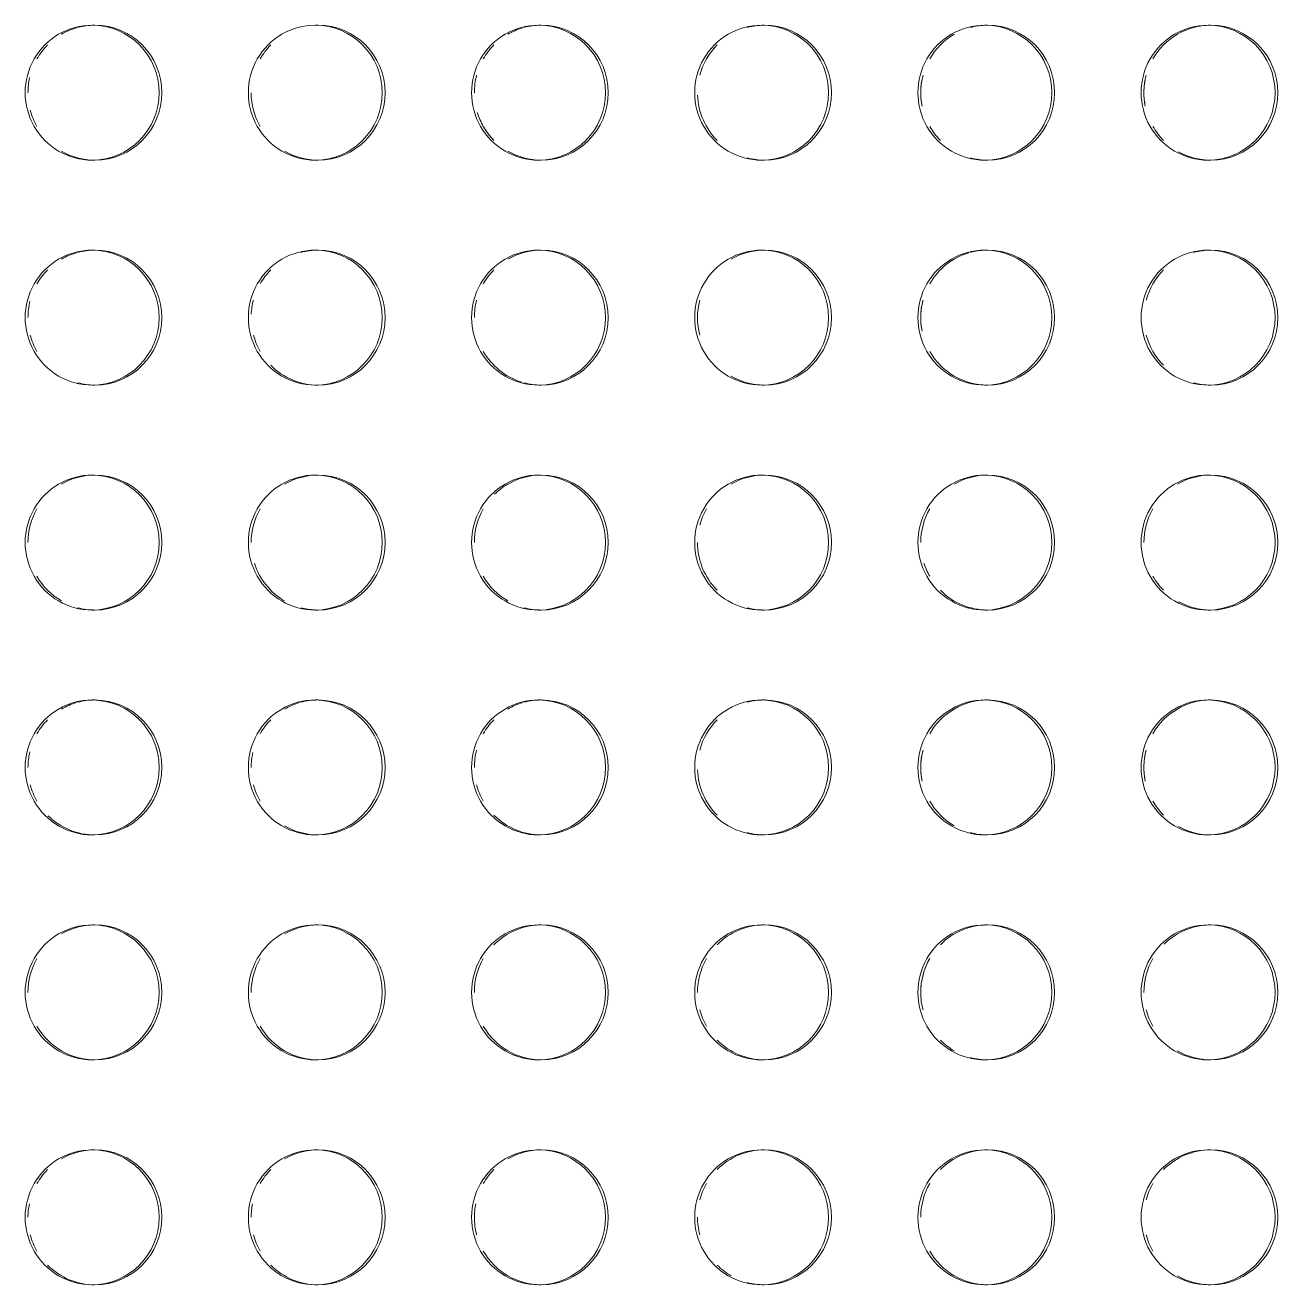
# Model space of a CAD drawing. Header units: millimetres. Extents: x 1606 to 301010, y -5142 to 244250.
# Drawn here: x 64870.9 to 65150, y 232310.1 to 232590.1 of the extents above; entities that cross this region are included whole.
import ezdxf

# ---------------------------------------------------------------- set-up
doc = ezdxf.new("R2010")
doc.units = ezdxf.units.MM
for name, color, linetype, lineweight in [('0-1', 7, 'Continuous', 5), ('A-GENM-1', 253, 'Continuous', 9), ('A-GENM-3', 13, 'Continuous', 9)]:
    doc.layers.add(name, color=color, linetype=linetype, lineweight=lineweight)

# ---------------------------------------------------------------- blocks, each defined once
blk = doc.blocks.new('WYA_Tactiles-300x300 - Tactiles-300x300-V22-WAREHOUSE SLAB PLAN')
at = {"layer": 'A-GENM-3'}
for p, q in [((34658.16, 232590.1), (34657.54, 232590.1)), ((34707.77, 232590.1), (34707.15, 232590.1)), ((34757.39, 232590.1), (34756.77, 232590.1)), ((34807, 232590.1), (34806.38, 232590.1)), ((34856.62, 232590.1), (34855.99, 232590.1)), ((34906.23, 232590.1), (34905.61, 232590.1)), ((34657.54, 232560.1), (34658.16, 232560.1)), ((34707.15, 232560.1), (34707.77, 232560.1)), ((34756.77, 232560.1), (34757.39, 232560.1)), ((34806.38, 232560.1), (34807, 232560.1)), ((34855.99, 232560.1), (34856.62, 232560.1)), ((34905.61, 232560.1), (34906.23, 232560.1)), ((34658.16, 232540.1), (34657.54, 232540.1)), ((34707.77, 232540.1), (34707.15, 232540.1)), ((34757.39, 232540.1), (34756.77, 232540.1)), ((34807, 232540.1), (34806.38, 232540.1)), ((34856.62, 232540.1), (34855.99, 232540.1)), ((34906.23, 232540.1), (34905.61, 232540.1)), ((34657.54, 232510.1), (34658.16, 232510.1)), ((34707.15, 232510.1), (34707.77, 232510.1)), ((34756.77, 232510.1), (34757.39, 232510.1)), ((34806.38, 232510.1), (34807, 232510.1)), ((34855.99, 232510.1), (34856.62, 232510.1)), ((34905.61, 232510.1), (34906.23, 232510.1)), ((34658.16, 232490.1), (34657.54, 232490.1)), ((34707.77, 232490.1), (34707.15, 232490.1)), ((34757.39, 232490.1), (34756.77, 232490.1)), ((34807, 232490.1), (34806.38, 232490.1)), ((34856.62, 232490.1), (34855.99, 232490.1)), ((34906.23, 232490.1), (34905.61, 232490.1)), ((34657.54, 232460.1), (34658.16, 232460.1)), ((34707.15, 232460.1), (34707.77, 232460.1)), ((34756.77, 232460.1), (34757.39, 232460.1)), ((34806.38, 232460.1), (34807, 232460.1)), ((34855.99, 232460.1), (34856.62, 232460.1)), ((34905.61, 232460.1), (34906.23, 232460.1)), ((34658.16, 232440.1), (34657.54, 232440.1)), ((34707.77, 232440.1), (34707.15, 232440.1)), ((34757.39, 232440.1), (34756.77, 232440.1)), ((34807, 232440.1), (34806.38, 232440.1)), ((34856.62, 232440.1), (34855.99, 232440.1)), ((34906.23, 232440.1), (34905.61, 232440.1)), ((34657.54, 232410.1), (34658.16, 232410.1)), ((34707.15, 232410.1), (34707.77, 232410.1)), ((34756.77, 232410.1), (34757.39, 232410.1)), ((34806.38, 232410.1), (34807, 232410.1)), ((34855.99, 232410.1), (34856.62, 232410.1)), ((34905.61, 232410.1), (34906.23, 232410.1)), ((34658.16, 232390.1), (34657.54, 232390.1)), ((34707.77, 232390.1), (34707.15, 232390.1)), ((34757.39, 232390.1), (34756.77, 232390.1)), ((34807, 232390.1), (34806.38, 232390.1)), ((34856.62, 232390.1), (34855.99, 232390.1)), ((34906.23, 232390.1), (34905.61, 232390.1)), ((34657.54, 232360.1), (34658.16, 232360.1)), ((34707.15, 232360.1), (34707.77, 232360.1)), ((34756.77, 232360.1), (34757.39, 232360.1)), ((34806.38, 232360.1), (34807, 232360.1)), ((34855.99, 232360.1), (34856.62, 232360.1)), ((34905.61, 232360.1), (34906.23, 232360.1)), ((34658.16, 232340.1), (34657.54, 232340.1)), ((34707.77, 232340.1), (34707.15, 232340.1)), ((34757.39, 232340.1), (34756.77, 232340.1)), ((34807, 232340.1), (34806.38, 232340.1)), ((34856.62, 232340.1), (34855.99, 232340.1)), ((34906.23, 232340.1), (34905.61, 232340.1)), ((34657.54, 232310.1), (34658.16, 232310.1)), ((34707.15, 232310.1), (34707.77, 232310.1)), ((34756.77, 232310.1), (34757.39, 232310.1)), ((34806.38, 232310.1), (34807, 232310.1)), ((34855.99, 232310.1), (34856.62, 232310.1)), ((34905.61, 232310.1), (34906.23, 232310.1))]:
    blk.add_line(p, q, dxfattribs=at)
for centre, start_param, end_param in [((34657.54, 232575.1), 0, 3.141593), ((34658.16, 232575.1), 0.279565, 0.523599), ((34658.16, 232575.1), 0, 0.261799), ((34657.54, 232575.1), 3.141593, 6.283185), ((34658.16, 232575.1), 3.141593, 6.283185), ((34707.15, 232575.1), 0, 3.141593), ((34707.15, 232575.1), 3.141593, 6.283185), ((34707.77, 232575.1), 3.141593, 6.283185), ((34756.77, 232575.1), 0, 3.141593), ((34757.39, 232575.1), 0.291172, 0.523599), ((34757.39, 232575.1), 0, 0.261799), ((34756.77, 232575.1), 3.141593, 6.283185), ((34757.39, 232575.1), 3.141593, 6.283185), ((34806.38, 232575.1), 0, 3.141593), ((34807, 232575.1), 0, 0.261799), ((34806.38, 232575.1), 3.141593, 6.283185), ((34807, 232575.1), 3.141593, 6.283185), ((34855.99, 232575.1), 0, 3.141593), ((34856.62, 232575.1), 0.523599, 1.047198), ((34856.62, 232575.1), 0.046883, 0.261799), ((34855.99, 232575.1), 3.141593, 6.283185), ((34856.62, 232575.1), 3.141593, 6.283185), ((34905.61, 232575.1), 0, 3.141593), ((34906.23, 232575.1), 0, 1.047198), ((34905.61, 232575.1), 3.141593, 6.283185), ((34906.23, 232575.1), 3.141593, 6.283185), ((34658.16, 232575.1), 0.785398, 1.047198), ((34707.77, 232575.1), 0.785398, 1.047198), ((34757.39, 232575.1), 0.785398, 1.047198), ((34807, 232575.1), 0.785398, 1.308997), ((34658.16, 232575.1), 1.34624, 1.570796), ((34757.39, 232575.1), 1.308997, 1.570796), ((34856.62, 232575.1), 1.308997, 1.773151), ((34906.23, 232575.1), 1.308997, 1.773151), ((34707.77, 232575.1), 1.570796, 2.094395), ((34807, 232575.1), 1.606771, 2.356194), ((34658.16, 232575.1), 1.832596, 2.094395), ((34757.39, 232575.1), 1.866916, 2.094395), ((34757.39, 232575.1), 2.094395, 2.356194), ((34856.62, 232575.1), 2.094395, 2.356194), ((34906.23, 232575.1), 2.094395, 2.356194), ((34658.16, 232575.1), 2.617994, 3.141593), ((34707.77, 232575.1), 2.617994, 3.141593), ((34757.39, 232575.1), 2.617994, 3.141593), ((34807, 232575.1), 2.879793, 3.141593), ((34856.62, 232575.1), 2.879793, 3.141593), ((34906.23, 232575.1), 2.639067, 3.141593), ((34657.54, 232525.1), 0, 3.141593), ((34658.16, 232525.1), 0, 0.261799), ((34657.54, 232525.1), 3.141593, 6.283185), ((34658.16, 232525.1), 3.141593, 6.283185), ((34707.15, 232525.1), 0, 3.141593), ((34707.77, 232525.1), 0, 0.261799), ((34707.15, 232525.1), 3.141593, 6.283185), ((34707.77, 232525.1), 3.141593, 6.283185), ((34756.77, 232525.1), 0, 3.141593), ((34757.39, 232525.1), 0, 0.523599), ((34756.77, 232525.1), 3.141593, 6.283185), ((34757.39, 232525.1), 3.141593, 6.283185), ((34806.38, 232525.1), 0, 3.141593), ((34807, 232525.1), 0, 0.523599), ((34806.38, 232525.1), 3.141593, 6.283185), ((34807, 232525.1), 3.141593, 6.283185), ((34855.99, 232525.1), 0, 3.141593), ((34856.62, 232525.1), 0.03432, 0.261799), ((34855.99, 232525.1), 3.141593, 6.283185), ((34856.62, 232525.1), 3.141593, 6.283185), ((34905.61, 232525.1), 0, 3.141593), ((34906.23, 232525.1), 0, 0.261799), ((34905.61, 232525.1), 3.141593, 6.283185), ((34906.23, 232525.1), 3.141593, 6.283185), ((34658.16, 232525.1), 0.279565, 0.523599), ((34856.62, 232525.1), 0.284414, 1.047198), ((34658.16, 232525.1), 0.785398, 1.047198), ((34707.77, 232525.1), 0.785398, 1.047198), ((34757.39, 232525.1), 0.785398, 1.047198), ((34906.23, 232525.1), 0.785398, 1.308997), ((34707.77, 232525.1), 1.308997, 1.52226), ((34757.39, 232525.1), 1.308997, 1.570796), ((34807, 232525.1), 1.308997, 1.832596), ((34856.62, 232525.1), 1.308997, 1.773151), ((34658.16, 232525.1), 1.325552, 1.570796), ((34658.16, 232525.1), 1.832596, 2.094395), ((34707.77, 232525.1), 1.832596, 2.094395), ((34906.23, 232525.1), 1.832596, 2.356194), ((34757.39, 232525.1), 2.094395, 2.841188), ((34856.62, 232525.1), 2.094395, 3.141593), ((34707.77, 232525.1), 2.356194, 3.141593), ((34807, 232525.1), 2.617994, 3.141593), ((34658.16, 232525.1), 2.879793, 3.141593), ((34757.39, 232525.1), 2.879793, 3.141593), ((34906.23, 232525.1), 2.879793, 3.141593), ((34657.54, 232475.1), 0, 3.141593), ((34658.16, 232475.1), 0, 0.523599), ((34657.54, 232475.1), 3.141593, 6.283185), ((34658.16, 232475.1), 3.141593, 6.283185), ((34707.15, 232475.1), 0, 3.141593), ((34707.77, 232475.1), 0, 0.523599), ((34707.15, 232475.1), 3.141593, 6.283185), ((34707.77, 232475.1), 3.141593, 6.283185), ((34756.77, 232475.1), 0, 3.141593), ((34757.39, 232475.1), 0, 0.523599), ((34756.77, 232475.1), 3.141593, 6.283185), ((34757.39, 232475.1), 3.141593, 6.283185), ((34806.38, 232475.1), 0, 3.141593), ((34807, 232475.1), 0, 0.523599), ((34806.38, 232475.1), 3.141593, 6.283185), ((34807, 232475.1), 3.141593, 6.283185), ((34855.99, 232475.1), 0, 3.141593), ((34856.62, 232475.1), 0, 0.523599), ((34855.99, 232475.1), 3.141593, 6.283185), ((34856.62, 232475.1), 3.141593, 6.283185), ((34905.61, 232475.1), 0, 3.141593), ((34906.23, 232475.1), 0, 0.523599), ((34905.61, 232475.1), 3.141593, 6.283185), ((34906.23, 232475.1), 3.141593, 6.283185), ((34757.39, 232475.1), 0.523599, 0.77449), ((34658.16, 232475.1), 1.047198, 1.570796), ((34707.77, 232475.1), 1.047198, 1.570796), ((34757.39, 232475.1), 1.047198, 1.570796), ((34807, 232475.1), 1.047198, 1.308997), ((34856.62, 232475.1), 1.047198, 1.570796), ((34906.23, 232475.1), 1.047198, 1.570796), ((34807, 232475.1), 1.570796, 2.356194), ((34707.77, 232475.1), 1.883471, 2.617994), ((34856.62, 232475.1), 1.883471, 2.094395), ((34658.16, 232475.1), 2.094395, 2.617994), ((34757.39, 232475.1), 2.094395, 2.617994), ((34906.23, 232475.1), 2.094395, 2.356194), ((34856.62, 232475.1), 2.356194, 3.141593), ((34906.23, 232475.1), 2.639067, 3.141593), ((34658.16, 232475.1), 2.879793, 3.141593), ((34707.77, 232475.1), 2.879793, 3.090717), ((34757.39, 232475.1), 2.879793, 3.141593), ((34807, 232475.1), 2.879793, 3.141593), ((34657.54, 232425.1), 0, 3.141593), ((34658.16, 232425.1), 0.279565, 0.523599), ((34658.16, 232425.1), 0, 0.261799), ((34657.54, 232425.1), 3.141593, 6.283185), ((34658.16, 232425.1), 3.141593, 6.283185), ((34707.15, 232425.1), 0, 3.141593), ((34707.77, 232425.1), 0.279565, 0.523599), ((34707.77, 232425.1), 0, 0.261799), ((34707.15, 232425.1), 3.141593, 6.283185), ((34707.77, 232425.1), 3.141593, 6.283185), ((34756.77, 232425.1), 0, 3.141593), ((34757.39, 232425.1), 0.284414, 0.523599), ((34757.39, 232425.1), 0, 0.261799), ((34756.77, 232425.1), 3.141593, 6.283185), ((34757.39, 232425.1), 3.141593, 6.283185), ((34806.38, 232425.1), 0, 3.141593), ((34807, 232425.1), 0, 0.261799), ((34806.38, 232425.1), 3.141593, 6.283185), ((34807, 232425.1), 3.141593, 6.283185), ((34855.99, 232425.1), 0, 3.141593), ((34856.62, 232425.1), 0, 1.047198), ((34855.99, 232425.1), 3.141593, 6.283185), ((34856.62, 232425.1), 3.141593, 6.283185), ((34905.61, 232425.1), 0, 3.141593), ((34906.23, 232425.1), 0, 1.047198), ((34905.61, 232425.1), 3.141593, 6.283185), ((34906.23, 232425.1), 3.141593, 6.283185), ((34658.16, 232425.1), 0.785398, 1.047198), ((34707.77, 232425.1), 0.785398, 1.047198), ((34757.39, 232425.1), 0.785398, 1.047198), ((34807, 232425.1), 0.785398, 1.308997), ((34658.16, 232425.1), 1.33837, 1.570796), ((34707.77, 232425.1), 1.34624, 1.570796), ((34757.39, 232425.1), 1.308997, 1.570796), ((34856.62, 232425.1), 1.308997, 1.773151), ((34906.23, 232425.1), 1.308997, 1.773151), ((34807, 232425.1), 1.606771, 2.356194), ((34658.16, 232425.1), 1.832596, 2.094395), ((34707.77, 232425.1), 1.832596, 2.094395), ((34757.39, 232425.1), 1.832596, 2.094395), ((34856.62, 232425.1), 2.094395, 2.617994), ((34906.23, 232425.1), 2.094395, 2.356194), ((34658.16, 232425.1), 2.367103, 3.141593), ((34757.39, 232425.1), 2.356194, 3.141593), ((34707.77, 232425.1), 2.617994, 3.141593), ((34906.23, 232425.1), 2.639067, 3.141593), ((34807, 232425.1), 2.879793, 3.141593), ((34856.62, 232425.1), 2.879793, 3.141593), ((34657.54, 232375.1), 0, 3.141593), ((34658.16, 232375.1), 0, 0.523599), ((34657.54, 232375.1), 3.141593, 6.283185), ((34658.16, 232375.1), 3.141593, 6.283185), ((34707.15, 232375.1), 0, 3.141593), ((34707.77, 232375.1), 0, 0.523599), ((34707.15, 232375.1), 3.141593, 6.283185), ((34707.77, 232375.1), 3.141593, 6.283185), ((34756.77, 232375.1), 0, 3.141593), ((34757.39, 232375.1), 0, 0.523599), ((34756.77, 232375.1), 3.141593, 6.283185), ((34757.39, 232375.1), 3.141593, 6.283185), ((34806.38, 232375.1), 0, 3.141593), ((34807, 232375.1), 0, 0.785398), ((34806.38, 232375.1), 3.141593, 6.283185), ((34807, 232375.1), 3.141593, 6.283185), ((34855.99, 232375.1), 0, 3.141593), ((34856.62, 232375.1), 0, 0.785398), ((34855.99, 232375.1), 3.141593, 6.283185), ((34856.62, 232375.1), 3.141593, 6.283185), ((34905.61, 232375.1), 0, 3.141593), ((34906.23, 232375.1), 0, 0.523599), ((34905.61, 232375.1), 3.141593, 6.283185), ((34906.23, 232375.1), 3.141593, 6.283185), ((34757.39, 232375.1), 0.531312, 0.785398), ((34906.23, 232375.1), 0.523599, 0.77449), ((34658.16, 232375.1), 1.047198, 1.570796), ((34707.77, 232375.1), 1.047198, 1.570796), ((34757.39, 232375.1), 1.047198, 1.570796), ((34807, 232375.1), 1.047198, 1.308997), ((34856.62, 232375.1), 1.047198, 1.570796), ((34906.23, 232375.1), 1.047198, 1.570796), ((34807, 232375.1), 1.308997, 1.570796), ((34856.62, 232375.1), 1.570796, 1.832596), ((34807, 232375.1), 1.832596, 2.094395), ((34906.23, 232375.1), 1.832596, 2.094395), ((34658.16, 232375.1), 2.094395, 3.141593), ((34707.77, 232375.1), 2.094395, 3.141593), ((34757.39, 232375.1), 2.094395, 3.141593), ((34807, 232375.1), 2.356194, 3.141593), ((34856.62, 232375.1), 2.356194, 2.617994), ((34906.23, 232375.1), 2.617994, 3.141593), ((34856.62, 232375.1), 2.879793, 3.141593), ((34657.54, 232325.1), 0, 3.141593), ((34658.16, 232325.1), 0, 0.523599), ((34657.54, 232325.1), 3.141593, 6.283185), ((34658.16, 232325.1), 3.141593, 6.283185), ((34707.15, 232325.1), 0, 3.141593), ((34707.77, 232325.1), 0, 0.523599), ((34707.15, 232325.1), 3.141593, 6.283185), ((34707.77, 232325.1), 3.141593, 6.283185), ((34756.77, 232325.1), 0, 3.141593), ((34757.39, 232325.1), 0, 0.523599), ((34756.77, 232325.1), 3.141593, 6.283185), ((34757.39, 232325.1), 3.141593, 6.283185), ((34806.38, 232325.1), 0, 3.141593), ((34807, 232325.1), 0, 0.785398), ((34806.38, 232325.1), 3.141593, 6.283185), ((34807, 232325.1), 3.141593, 6.283185), ((34855.99, 232325.1), 0, 3.141593), ((34856.62, 232325.1), 0, 0.785398), ((34855.99, 232325.1), 3.141593, 6.283185), ((34856.62, 232325.1), 3.141593, 6.283185), ((34905.61, 232325.1), 0, 3.141593), ((34906.23, 232325.1), 0, 0.785398), ((34905.61, 232325.1), 3.141593, 6.283185), ((34906.23, 232325.1), 3.141593, 6.283185), ((34658.16, 232325.1), 0.785398, 1.047198), ((34707.77, 232325.1), 0.785398, 1.047198), ((34757.39, 232325.1), 0.785398, 1.047198), ((34807, 232325.1), 1.047198, 1.308997), ((34856.62, 232325.1), 1.047198, 1.570796), ((34906.23, 232325.1), 1.047198, 1.308997), ((34658.16, 232325.1), 1.368442, 1.570796), ((34707.77, 232325.1), 1.368442, 1.570796), ((34757.39, 232325.1), 1.368442, 1.570796), ((34757.39, 232325.1), 1.570796, 1.832596), ((34807, 232325.1), 1.570796, 1.832596), ((34658.16, 232325.1), 1.832596, 2.094395), ((34707.77, 232325.1), 1.832596, 2.094395), ((34906.23, 232325.1), 1.832596, 2.094395), ((34757.39, 232325.1), 2.094395, 3.141593), ((34856.62, 232325.1), 2.094395, 3.141593), ((34658.16, 232325.1), 2.356194, 3.141593), ((34707.77, 232325.1), 2.356194, 3.141593), ((34807, 232325.1), 2.356194, 2.617994), ((34807, 232325.1), 2.879793, 3.141593), ((34906.23, 232325.1), 2.617994, 3.141593)]:
    blk.add_ellipse(centre, major_axis=(0, 15), ratio=0.992278, start_param=start_param, end_param=end_param, dxfattribs=at)
blk = doc.blocks.new('WYA_Tactiles-300x300 - Tactiles-300x300-V26-WAREHOUSE SLAB PLAN')
at = {"layer": 'A-GENM-3'}
for p, q in [((34658.16, 232590.1), (34657.54, 232590.1)), ((34707.77, 232590.1), (34707.15, 232590.1)), ((34757.39, 232590.1), (34756.77, 232590.1)), ((34807, 232590.1), (34806.38, 232590.1)), ((34856.62, 232590.1), (34855.99, 232590.1)), ((34906.23, 232590.1), (34905.61, 232590.1)), ((34657.54, 232560.1), (34658.16, 232560.1)), ((34707.15, 232560.1), (34707.77, 232560.1)), ((34756.77, 232560.1), (34757.39, 232560.1)), ((34806.38, 232560.1), (34807, 232560.1)), ((34855.99, 232560.1), (34856.62, 232560.1)), ((34905.61, 232560.1), (34906.23, 232560.1)), ((34658.16, 232540.1), (34657.54, 232540.1)), ((34707.77, 232540.1), (34707.15, 232540.1)), ((34757.39, 232540.1), (34756.77, 232540.1)), ((34807, 232540.1), (34806.38, 232540.1)), ((34856.62, 232540.1), (34855.99, 232540.1)), ((34906.23, 232540.1), (34905.61, 232540.1)), ((34657.54, 232510.1), (34658.16, 232510.1)), ((34707.15, 232510.1), (34707.77, 232510.1)), ((34756.77, 232510.1), (34757.39, 232510.1)), ((34806.38, 232510.1), (34807, 232510.1)), ((34855.99, 232510.1), (34856.62, 232510.1)), ((34905.61, 232510.1), (34906.23, 232510.1)), ((34658.16, 232490.1), (34657.54, 232490.1)), ((34707.77, 232490.1), (34707.15, 232490.1)), ((34757.39, 232490.1), (34756.77, 232490.1)), ((34807, 232490.1), (34806.38, 232490.1)), ((34856.62, 232490.1), (34855.99, 232490.1)), ((34906.23, 232490.1), (34905.61, 232490.1)), ((34657.54, 232460.1), (34658.16, 232460.1)), ((34707.15, 232460.1), (34707.77, 232460.1)), ((34756.77, 232460.1), (34757.39, 232460.1)), ((34806.38, 232460.1), (34807, 232460.1)), ((34855.99, 232460.1), (34856.62, 232460.1)), ((34905.61, 232460.1), (34906.23, 232460.1)), ((34658.16, 232440.1), (34657.54, 232440.1)), ((34707.77, 232440.1), (34707.15, 232440.1)), ((34757.39, 232440.1), (34756.77, 232440.1)), ((34807, 232440.1), (34806.38, 232440.1)), ((34856.62, 232440.1), (34855.99, 232440.1)), ((34906.23, 232440.1), (34905.61, 232440.1)), ((34657.54, 232410.1), (34658.16, 232410.1)), ((34707.15, 232410.1), (34707.77, 232410.1)), ((34756.77, 232410.1), (34757.39, 232410.1)), ((34806.38, 232410.1), (34807, 232410.1)), ((34855.99, 232410.1), (34856.62, 232410.1)), ((34905.61, 232410.1), (34906.23, 232410.1)), ((34658.16, 232390.1), (34657.54, 232390.1)), ((34707.77, 232390.1), (34707.15, 232390.1)), ((34757.39, 232390.1), (34756.77, 232390.1)), ((34807, 232390.1), (34806.38, 232390.1)), ((34856.62, 232390.1), (34855.99, 232390.1)), ((34906.23, 232390.1), (34905.61, 232390.1)), ((34657.54, 232360.1), (34658.16, 232360.1)), ((34707.15, 232360.1), (34707.77, 232360.1)), ((34756.77, 232360.1), (34757.39, 232360.1)), ((34806.38, 232360.1), (34807, 232360.1)), ((34855.99, 232360.1), (34856.62, 232360.1)), ((34905.61, 232360.1), (34906.23, 232360.1)), ((34658.16, 232340.1), (34657.54, 232340.1)), ((34707.77, 232340.1), (34707.15, 232340.1)), ((34757.39, 232340.1), (34756.77, 232340.1)), ((34807, 232340.1), (34806.38, 232340.1)), ((34856.62, 232340.1), (34855.99, 232340.1)), ((34906.23, 232340.1), (34905.61, 232340.1)), ((34657.54, 232310.1), (34658.16, 232310.1)), ((34707.15, 232310.1), (34707.77, 232310.1)), ((34756.77, 232310.1), (34757.39, 232310.1)), ((34806.38, 232310.1), (34807, 232310.1)), ((34855.99, 232310.1), (34856.62, 232310.1)), ((34905.61, 232310.1), (34906.23, 232310.1))]:
    blk.add_line(p, q, dxfattribs=at)
for centre, start_param, end_param in [((34657.54, 232575.1), 0, 3.141593), ((34658.16, 232575.1), 0.279565, 0.523599), ((34658.16, 232575.1), 0, 0.261799), ((34657.54, 232575.1), 3.141593, 6.283185), ((34658.16, 232575.1), 3.141593, 6.283185), ((34707.15, 232575.1), 0, 3.141593), ((34707.15, 232575.1), 3.141593, 6.283185), ((34707.77, 232575.1), 3.141593, 6.283185), ((34756.77, 232575.1), 0, 3.141593), ((34757.39, 232575.1), 0.291172, 0.523599), ((34757.39, 232575.1), 0, 0.261799), ((34756.77, 232575.1), 3.141593, 6.283185), ((34757.39, 232575.1), 3.141593, 6.283185), ((34806.38, 232575.1), 0, 3.141593), ((34807, 232575.1), 0, 0.261799), ((34806.38, 232575.1), 3.141593, 6.283185), ((34807, 232575.1), 3.141593, 6.283185), ((34855.99, 232575.1), 0, 3.141593), ((34856.62, 232575.1), 0.523599, 1.047198), ((34856.62, 232575.1), 0.046883, 0.261799), ((34855.99, 232575.1), 3.141593, 6.283185), ((34856.62, 232575.1), 3.141593, 6.283185), ((34905.61, 232575.1), 0, 3.141593), ((34906.23, 232575.1), 0, 1.047198), ((34905.61, 232575.1), 3.141593, 6.283185), ((34906.23, 232575.1), 3.141593, 6.283185), ((34658.16, 232575.1), 0.785398, 1.047198), ((34707.77, 232575.1), 0.785398, 1.047198), ((34757.39, 232575.1), 0.785398, 1.047198), ((34807, 232575.1), 0.785398, 1.308997), ((34658.16, 232575.1), 1.34624, 1.570796), ((34757.39, 232575.1), 1.308997, 1.570796), ((34856.62, 232575.1), 1.308997, 1.570796), ((34906.23, 232575.1), 1.308997, 1.570796), ((34707.77, 232575.1), 1.570796, 2.094395), ((34807, 232575.1), 1.606771, 2.356194), ((34856.62, 232575.1), 1.570796, 1.773151), ((34906.23, 232575.1), 1.570796, 1.773151), ((34658.16, 232575.1), 1.832596, 2.094395), ((34757.39, 232575.1), 1.866916, 2.356194), ((34856.62, 232575.1), 2.094395, 2.356194), ((34906.23, 232575.1), 2.094395, 2.356194), ((34658.16, 232575.1), 2.617994, 3.141593), ((34707.77, 232575.1), 2.617994, 3.141593), ((34757.39, 232575.1), 2.617994, 3.141593), ((34807, 232575.1), 2.879793, 3.141593), ((34856.62, 232575.1), 2.879793, 3.141593), ((34906.23, 232575.1), 2.639067, 3.141593), ((34657.54, 232525.1), 0, 3.141593), ((34658.16, 232525.1), 0, 0.261799), ((34657.54, 232525.1), 3.141593, 6.283185), ((34658.16, 232525.1), 3.141593, 6.283185), ((34707.15, 232525.1), 0, 3.141593), ((34707.77, 232525.1), 0, 0.261799), ((34707.15, 232525.1), 3.141593, 6.283185), ((34707.77, 232525.1), 3.141593, 6.283185), ((34756.77, 232525.1), 0, 3.141593), ((34757.39, 232525.1), 0, 0.523599), ((34756.77, 232525.1), 3.141593, 6.283185), ((34757.39, 232525.1), 3.141593, 6.283185), ((34806.38, 232525.1), 0, 3.141593), ((34807, 232525.1), 0, 0.523599), ((34806.38, 232525.1), 3.141593, 6.283185), ((34807, 232525.1), 3.141593, 6.283185), ((34855.99, 232525.1), 0, 3.141593), ((34856.62, 232525.1), 0.03432, 0.261799), ((34855.99, 232525.1), 3.141593, 6.283185), ((34856.62, 232525.1), 3.141593, 6.283185), ((34905.61, 232525.1), 0, 3.141593), ((34906.23, 232525.1), 0, 0.261799), ((34905.61, 232525.1), 3.141593, 6.283185), ((34906.23, 232525.1), 3.141593, 6.283185), ((34658.16, 232525.1), 0.279565, 0.523599), ((34856.62, 232525.1), 0.284414, 1.047198), ((34658.16, 232525.1), 0.785398, 1.047198), ((34707.77, 232525.1), 0.785398, 1.047198), ((34757.39, 232525.1), 0.785398, 1.047198), ((34906.23, 232525.1), 0.785398, 1.308997), ((34707.77, 232525.1), 1.308997, 1.52226), ((34757.39, 232525.1), 1.308997, 1.570796), ((34807, 232525.1), 1.308997, 1.832596), ((34856.62, 232525.1), 1.308997, 1.570796), ((34658.16, 232525.1), 1.325552, 1.570796), ((34856.62, 232525.1), 1.570796, 1.773151), ((34658.16, 232525.1), 1.832596, 2.094395), ((34707.77, 232525.1), 1.832596, 2.094395), ((34906.23, 232525.1), 1.832596, 2.356194), ((34757.39, 232525.1), 2.094395, 2.841188), ((34856.62, 232525.1), 2.094395, 3.141593), ((34707.77, 232525.1), 2.356194, 3.141593), ((34807, 232525.1), 2.617994, 3.141593), ((34658.16, 232525.1), 2.879793, 3.141593), ((34757.39, 232525.1), 2.879793, 3.141593), ((34906.23, 232525.1), 2.879793, 3.141593), ((34657.54, 232475.1), 0, 3.141593), ((34658.16, 232475.1), 0, 0.523599), ((34657.54, 232475.1), 3.141593, 6.283185), ((34658.16, 232475.1), 3.141593, 6.283185), ((34707.15, 232475.1), 0, 3.141593), ((34707.77, 232475.1), 0, 0.523599), ((34707.15, 232475.1), 3.141593, 6.283185), ((34707.77, 232475.1), 3.141593, 6.283185), ((34756.77, 232475.1), 0, 3.141593), ((34757.39, 232475.1), 0, 0.523599), ((34756.77, 232475.1), 3.141593, 6.283185), ((34757.39, 232475.1), 3.141593, 6.283185), ((34806.38, 232475.1), 0, 3.141593), ((34807, 232475.1), 0, 0.523599), ((34806.38, 232475.1), 3.141593, 6.283185), ((34807, 232475.1), 3.141593, 6.283185), ((34855.99, 232475.1), 0, 3.141593), ((34856.62, 232475.1), 0, 0.523599), ((34855.99, 232475.1), 3.141593, 6.283185), ((34856.62, 232475.1), 3.141593, 6.283185), ((34905.61, 232475.1), 0, 3.141593), ((34906.23, 232475.1), 0, 0.523599), ((34905.61, 232475.1), 3.141593, 6.283185), ((34906.23, 232475.1), 3.141593, 6.283185), ((34757.39, 232475.1), 0.523599, 0.77449), ((34658.16, 232475.1), 1.047198, 1.570796), ((34707.77, 232475.1), 1.047198, 1.570796), ((34757.39, 232475.1), 1.047198, 1.570796), ((34807, 232475.1), 1.047198, 1.308997), ((34856.62, 232475.1), 1.047198, 1.570796), ((34906.23, 232475.1), 1.047198, 1.570796), ((34807, 232475.1), 1.570796, 2.356194), ((34707.77, 232475.1), 1.883471, 2.617994), ((34856.62, 232475.1), 1.883471, 2.094395), ((34658.16, 232475.1), 2.094395, 2.617994), ((34757.39, 232475.1), 2.094395, 2.617994), ((34906.23, 232475.1), 2.094395, 2.356194), ((34856.62, 232475.1), 2.356194, 3.141593), ((34906.23, 232475.1), 2.639067, 3.141593), ((34658.16, 232475.1), 2.879793, 3.141593), ((34707.77, 232475.1), 2.879793, 3.090717), ((34757.39, 232475.1), 2.879793, 3.141593), ((34807, 232475.1), 2.879793, 3.141593), ((34657.54, 232425.1), 0, 3.141593), ((34658.16, 232425.1), 0.279565, 0.523599), ((34658.16, 232425.1), 0, 0.261799), ((34657.54, 232425.1), 3.141593, 6.283185), ((34658.16, 232425.1), 3.141593, 6.283185), ((34707.15, 232425.1), 0, 3.141593), ((34707.77, 232425.1), 0.279565, 0.523599), ((34707.77, 232425.1), 0, 0.261799), ((34707.15, 232425.1), 3.141593, 6.283185), ((34707.77, 232425.1), 3.141593, 6.283185), ((34756.77, 232425.1), 0, 3.141593), ((34757.39, 232425.1), 0.284414, 0.523599), ((34757.39, 232425.1), 0, 0.261799), ((34756.77, 232425.1), 3.141593, 6.283185), ((34757.39, 232425.1), 3.141593, 6.283185), ((34806.38, 232425.1), 0, 3.141593), ((34807, 232425.1), 0, 0.261799), ((34806.38, 232425.1), 3.141593, 6.283185), ((34807, 232425.1), 3.141593, 6.283185), ((34855.99, 232425.1), 0, 3.141593), ((34856.62, 232425.1), 0, 1.047198), ((34855.99, 232425.1), 3.141593, 6.283185), ((34856.62, 232425.1), 3.141593, 6.283185), ((34905.61, 232425.1), 0, 3.141593), ((34906.23, 232425.1), 0, 1.047198), ((34905.61, 232425.1), 3.141593, 6.283185), ((34906.23, 232425.1), 3.141593, 6.283185), ((34658.16, 232425.1), 0.785398, 1.047198), ((34707.77, 232425.1), 0.785398, 1.047198), ((34757.39, 232425.1), 0.785398, 1.047198), ((34807, 232425.1), 0.785398, 1.308997), ((34658.16, 232425.1), 1.33837, 1.570796), ((34707.77, 232425.1), 1.34624, 1.570796), ((34757.39, 232425.1), 1.308997, 1.570796), ((34856.62, 232425.1), 1.308997, 1.570796), ((34906.23, 232425.1), 1.308997, 1.570796), ((34807, 232425.1), 1.606771, 2.356194), ((34856.62, 232425.1), 1.570796, 1.773151), ((34906.23, 232425.1), 1.570796, 1.773151), ((34658.16, 232425.1), 1.832596, 2.094395), ((34707.77, 232425.1), 1.832596, 2.094395), ((34757.39, 232425.1), 1.832596, 2.094395), ((34856.62, 232425.1), 2.094395, 2.617994), ((34906.23, 232425.1), 2.094395, 2.356194), ((34658.16, 232425.1), 2.367103, 3.141593), ((34757.39, 232425.1), 2.356194, 3.141593), ((34707.77, 232425.1), 2.617994, 3.141593), ((34906.23, 232425.1), 2.639067, 3.141593), ((34807, 232425.1), 2.879793, 3.141593), ((34856.62, 232425.1), 2.879793, 3.141593), ((34657.54, 232375.1), 0, 3.141593), ((34658.16, 232375.1), 0, 0.523599), ((34657.54, 232375.1), 3.141593, 6.283185), ((34658.16, 232375.1), 3.141593, 6.283185), ((34707.15, 232375.1), 0, 3.141593), ((34707.77, 232375.1), 0, 0.523599), ((34707.15, 232375.1), 3.141593, 6.283185), ((34707.77, 232375.1), 3.141593, 6.283185), ((34756.77, 232375.1), 0, 3.141593), ((34757.39, 232375.1), 0, 0.523599), ((34756.77, 232375.1), 3.141593, 6.283185), ((34757.39, 232375.1), 3.141593, 6.283185), ((34806.38, 232375.1), 0, 3.141593), ((34807, 232375.1), 0, 0.785398), ((34806.38, 232375.1), 3.141593, 6.283185), ((34807, 232375.1), 3.141593, 6.283185), ((34855.99, 232375.1), 0, 3.141593), ((34856.62, 232375.1), 0, 0.785398), ((34855.99, 232375.1), 3.141593, 6.283185), ((34856.62, 232375.1), 3.141593, 6.283185), ((34905.61, 232375.1), 0, 3.141593), ((34906.23, 232375.1), 0, 0.523599), ((34905.61, 232375.1), 3.141593, 6.283185), ((34906.23, 232375.1), 3.141593, 6.283185), ((34757.39, 232375.1), 0.531312, 0.785398), ((34906.23, 232375.1), 0.523599, 0.77449), ((34658.16, 232375.1), 1.047198, 1.570796), ((34707.77, 232375.1), 1.047198, 1.570796), ((34757.39, 232375.1), 1.047198, 1.570796), ((34807, 232375.1), 1.047198, 1.308997), ((34856.62, 232375.1), 1.047198, 1.308997), ((34906.23, 232375.1), 1.047198, 1.570796), ((34807, 232375.1), 1.308997, 1.570796), ((34856.62, 232375.1), 1.308997, 1.570796), ((34856.62, 232375.1), 1.570796, 1.832596), ((34807, 232375.1), 1.832596, 2.094395), ((34906.23, 232375.1), 1.832596, 2.094395), ((34658.16, 232375.1), 2.094395, 3.141593), ((34707.77, 232375.1), 2.094395, 3.141593), ((34757.39, 232375.1), 2.094395, 3.141593), ((34807, 232375.1), 2.356194, 3.141593), ((34856.62, 232375.1), 2.356194, 2.617994), ((34906.23, 232375.1), 2.617994, 3.141593), ((34856.62, 232375.1), 2.879793, 3.141593), ((34657.54, 232325.1), 0, 3.141593), ((34658.16, 232325.1), 0, 0.523599), ((34657.54, 232325.1), 3.141593, 6.283185), ((34658.16, 232325.1), 3.141593, 6.283185), ((34707.15, 232325.1), 0, 3.141593), ((34707.77, 232325.1), 0, 0.523599), ((34707.15, 232325.1), 3.141593, 6.283185), ((34707.77, 232325.1), 3.141593, 6.283185), ((34756.77, 232325.1), 0, 3.141593), ((34757.39, 232325.1), 0, 0.523599), ((34756.77, 232325.1), 3.141593, 6.283185), ((34757.39, 232325.1), 3.141593, 6.283185), ((34806.38, 232325.1), 0, 3.141593), ((34807, 232325.1), 0, 0.785398), ((34806.38, 232325.1), 3.141593, 6.283185), ((34807, 232325.1), 3.141593, 6.283185), ((34855.99, 232325.1), 0, 3.141593), ((34856.62, 232325.1), 0, 0.785398), ((34855.99, 232325.1), 3.141593, 6.283185), ((34856.62, 232325.1), 3.141593, 6.283185), ((34905.61, 232325.1), 0, 3.141593), ((34906.23, 232325.1), 0, 0.785398), ((34905.61, 232325.1), 3.141593, 6.283185), ((34906.23, 232325.1), 3.141593, 6.283185), ((34658.16, 232325.1), 0.785398, 1.047198), ((34707.77, 232325.1), 0.785398, 1.047198), ((34757.39, 232325.1), 0.785398, 1.047198), ((34807, 232325.1), 1.047198, 1.308997), ((34856.62, 232325.1), 1.047198, 1.570796), ((34906.23, 232325.1), 1.047198, 1.308997), ((34658.16, 232325.1), 1.368442, 1.570796), ((34707.77, 232325.1), 1.368442, 1.570796), ((34757.39, 232325.1), 1.368442, 1.570796), ((34757.39, 232325.1), 1.570796, 1.832596), ((34807, 232325.1), 1.570796, 1.832596), ((34658.16, 232325.1), 1.832596, 2.094395), ((34707.77, 232325.1), 1.832596, 2.094395), ((34906.23, 232325.1), 1.832596, 2.094395), ((34757.39, 232325.1), 2.094395, 3.141593), ((34856.62, 232325.1), 2.094395, 3.141593), ((34658.16, 232325.1), 2.356194, 3.141593), ((34707.77, 232325.1), 2.356194, 3.141593), ((34807, 232325.1), 2.356194, 2.617994), ((34807, 232325.1), 2.879793, 3.141593), ((34906.23, 232325.1), 2.617994, 3.141593)]:
    blk.add_ellipse(centre, major_axis=(0, 15), ratio=0.992278, start_param=start_param, end_param=end_param, dxfattribs=at)
blk = doc.blocks.new('23041_Modscape EF_ Central_V22_rvt-1-WAREHOUSE SLAB PLAN')
at = {"layer": 'A-GENM-1'}
for name in ['WYA_Tactiles-300x300 - Tactiles-300x300-V22-WAREHOUSE SLAB PLAN', 'WYA_Tactiles-300x300 - Tactiles-300x300-V26-WAREHOUSE SLAB PLAN']:
    blk.add_blockref(name, (0, 0), dxfattribs=at)

msp = doc.modelspace()

# ---------------------------------------------------------------- block references
at = {"layer": '0-1'}
msp.add_blockref('23041_Modscape EF_ Central_V22_rvt-1-WAREHOUSE SLAB PLAN', (30228.22, 0), dxfattribs=at)

doc.saveas('drawing.dxf')
